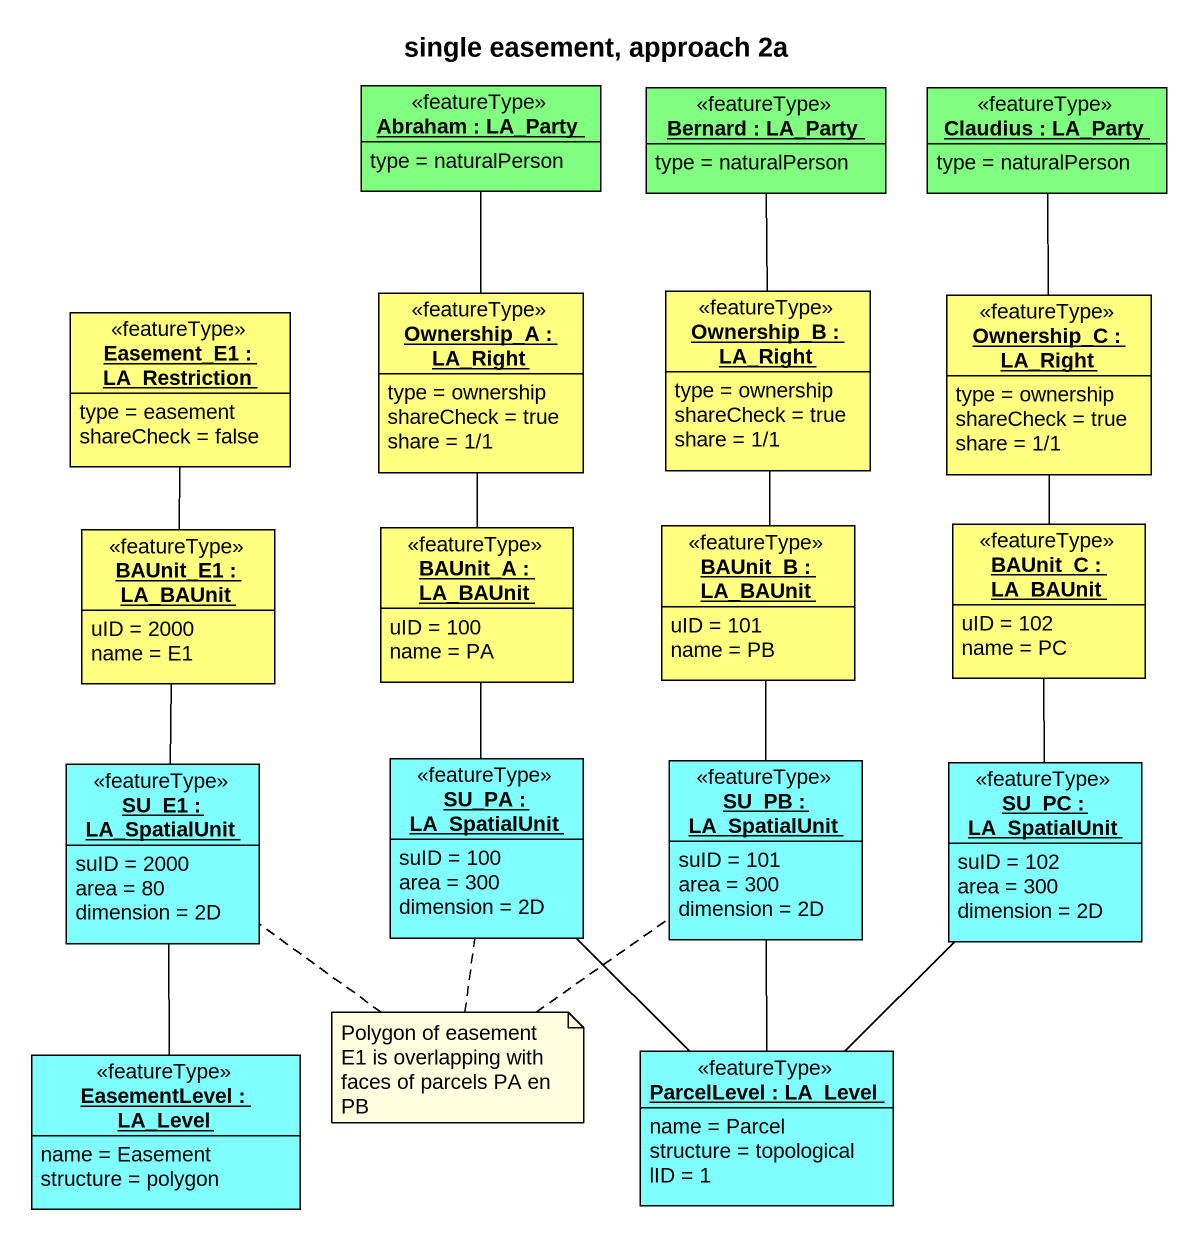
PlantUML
@startuml
title single easement, approach 2a
hide circle
hide empty members
object "Abraham : LA_Party" as Abraham <<featureType>> #80FF80 {
  type = naturalPerson
}
object "Bernard : LA_Party" as Bernard <<featureType>> #80FF80 {
  type = naturalPerson
}
object "Claudius : LA_Party" as Claudius <<featureType>> #80FF80 {
  type = naturalPerson
}
object "Ownership_A : LA_Right" as Ownership_A <<featureType>> #FFFF80 {
  type = ownership
  shareCheck = true
  share = 1/1
}
object "Ownership_B : LA_Right" as Ownership_B <<featureType>> #FFFF80 {
  type = ownership
  shareCheck = true
  share = 1/1
}
object "Ownership_C : LA_Right" as Ownership_C <<featureType>> #FFFF80 {
  type = ownership
  shareCheck = true
  share = 1/1
}
object "Easement_E1 : LA_Restriction" as Easement_E1 <<featureType>> #FFFF80 {
  type = easement
  shareCheck = false
}
object "BAUnit_E1 : LA_BAUnit" as BAUnit_E1 <<featureType>> #FFFF80 {
  uID = 2000
  name = E1
}
object "BAUnit_A : LA_BAUnit" as BAUnit_A <<featureType>> #FFFF80 {
  uID = 100
  name = PA
}
object "BAUnit_B : LA_BAUnit" as BAUnit_B <<featureType>> #FFFF80 {
  uID = 101
  name = PB
}
object "BAUnit_C : LA_BAUnit" as BAUnit_C <<featureType>> #FFFF80 {
  uID = 102
  name = PC
}
object "SU_E1 : LA_SpatialUnit" as SU_E1 <<featureType>> #80FFFF {
  suID = 2000
  area = 80
  dimension = 2D
}
object "SU_PA : LA_SpatialUnit" as SU_PA <<featureType>> #80FFFF {
  suID = 100
  area = 300
  dimension = 2D
}
object "SU_PB : LA_SpatialUnit" as SU_PB <<featureType>> #80FFFF {
  suID = 101
  area = 300
  dimension = 2D
}
object "SU_PC : LA_SpatialUnit" as SU_PC <<featureType>> #80FFFF {
  suID = 102
  area = 300
  dimension = 2D
}
object "EasementLevel : LA_Level" as EasementLevel <<featureType>> #80FFFF {
  name = Easement
  structure = polygon
}
object "ParcelLevel : LA_Level" as ParcelLevel <<featureType>> #80FFFF {
  name = Parcel
  structure = topological
  lID = 1
}
Abraham -- Ownership_A
Bernard -- Ownership_B
Ownership_C -up- Claudius
BAUnit_E1 -up- Easement_E1
BAUnit_A -up- Ownership_A
BAUnit_B -up- Ownership_B
BAUnit_C -up- Ownership_C
SU_E1 -up- BAUnit_E1
SU_E1 -- EasementLevel
SU_PA -up- BAUnit_A
SU_PA -- ParcelLevel
SU_PB -up- BAUnit_B
SU_PB -- ParcelLevel
SU_PC -up- BAUnit_C
SU_PC -- ParcelLevel
note as N1
  Polygon of easement E1 is overlapping with faces of parcels PA en PB
end note
N1 .. SU_PA
N1 .. SU_E1
N1 .. SU_PB
@enduml
